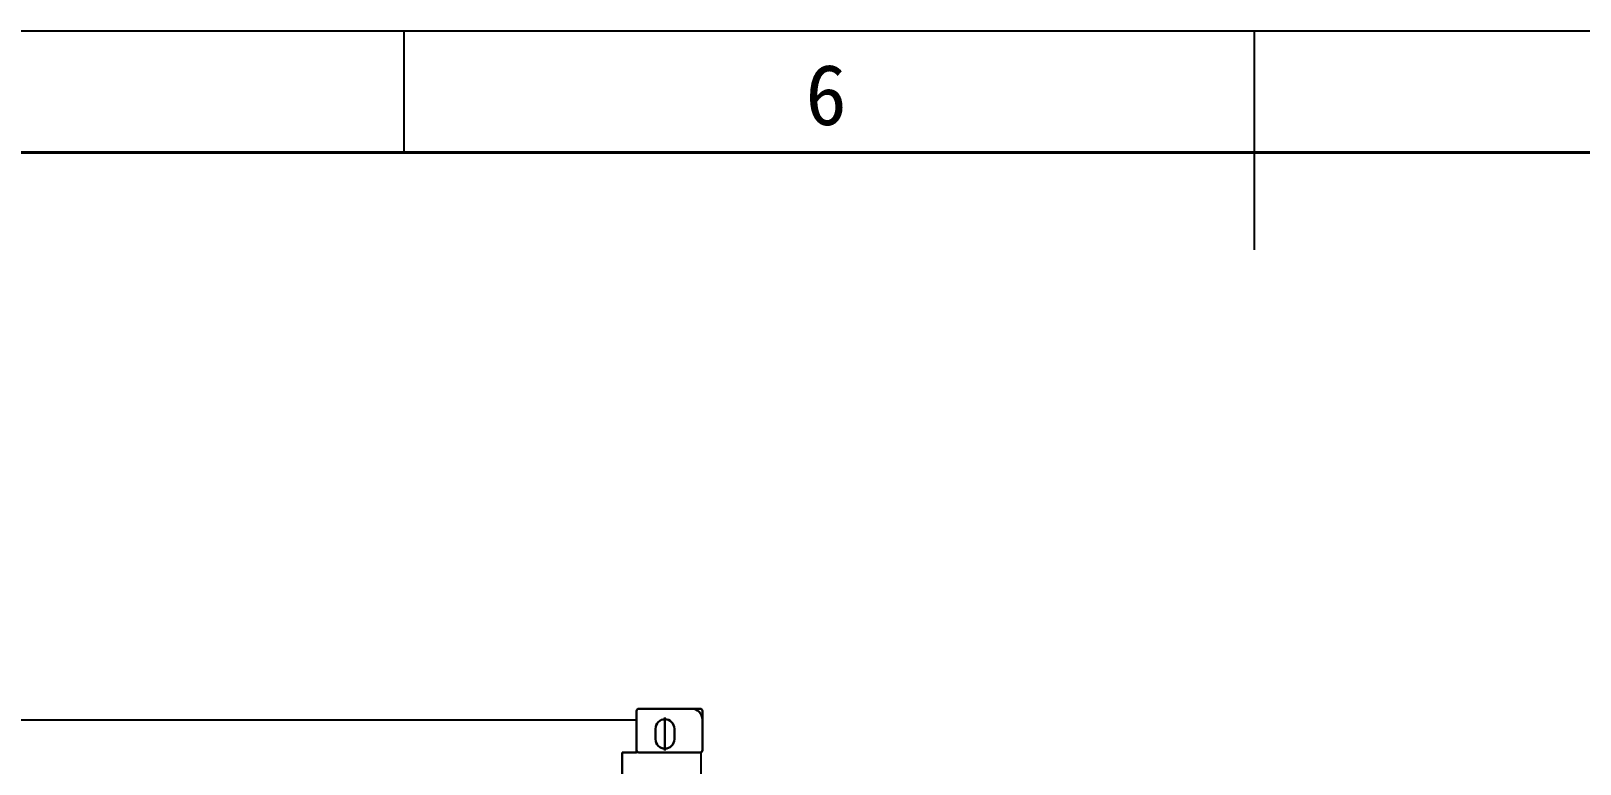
# Model space of a CAD drawing. Header units: millimetres. Extents: x 0 to 87554, y -20854 to 20404.
# Drawn here: x 70456 to 74643, y 17524 to 19505 of the extents above; entities that cross this region are included whole.
import ezdxf
from ezdxf.enums import TextEntityAlignment as Align

# ---------------------------------------------------------------- set-up
doc = ezdxf.new("R2010")
doc.units = ezdxf.units.MM
doc.layers.get('0').update_dxf_attribs({"lineweight": 15})
doc.layers.add('AM_0', color=7, linetype='Continuous', lineweight=30)
doc.layers.add('THICK', color=7, linetype='Continuous', lineweight=0)
doc.layers.add('FORM', color=7, linetype='Continuous')
doc.styles.add('KEHUA', font='STFANGSO.TTF')

# ---------------------------------------------------------------- blocks, each defined once
blk = doc.blocks.new('KH01-M017S')
at = {"layer": 'FORM', "color": 4}
for p, q in [((175, 297), (175, 292)), ((210, 297), (210, 288))]:
    blk.add_line(p, q, dxfattribs=at)
at = {"layer": 'FORM', "color": 6}
blk.add_lwpolyline([(0, 297), (420, 297), (420, 0), (0, 0)], close=True, dxfattribs=at)
at = {"layer": 'FORM', "color": 8, "lineweight": 40}
blk.add_lwpolyline([(5, 5), (415, 5), (415, 292), (5, 292)], close=True, dxfattribs=at)
at = {"layer": 'FORM', "color": 4, "style": 'KEHUA'}
blk.add_text('6', height=2.5, dxfattribs=at).set_placement((191.528, 293.127))
at = {"layer": 'FORM', "color": 8, "style": 'KEHUA'}
blk.add_attdef('公司名称', text='', height=2.5, dxfattribs=at).set_placement((284.941, 43.944), align=Align.MIDDLE_LEFT)
at = {"layer": 'FORM', "color": 4, "style": 'KEHUA'}
for tag, p in [('设计者', (369.071, 43.93)), ('审核者', (369.071, 37.93)), ('工程名称', (299.91, 37.585)), ('标准化', (369.071, 31.93)), ('批准者', (369.071, 25.93))]:
    blk.add_attdef(tag, text='', height=2.5, dxfattribs=at).set_placement(p, align=Align.MIDDLE_LEFT)
for tag, p in [('图纸名称', (299.91, 30.82)), ('产品型号', (299.91, 24.82)), ('版本', (299.91, 18.638)), ('页码', (299.91, 12.638))]:
    blk.add_attdef(tag, p, '', height=2.5, dxfattribs=at)
blk = doc.blocks.new('gt55')
at = {"layer": 'AM_0', "color": 87}
for p, q in [((3657.7, 921.5), (3491.7, 921.5)), ((3485.7, 915.5), (3485.7, 809.5)), ((3562.2, 897.5), (3562.2, 808.5)), ((3663.7, 809.5), (3663.7, 915.5)), ((3536.7, 867.5), (3536.7, 839)), ((3587.7, 839), (3587.7, 867.5)), ((3491.7, 803.5), (3657.7, 803.5))]:
    blk.add_line(p, q, dxfattribs=at)
for centre, radius, start, end in [((3491.7, 915.5), 6, 90, 180), ((3633.7, 891.5), 30, 0, 90), ((3657.7, 915.5), 6, 360, 90), ((3562.2, 867.5), 25.5, 0, 180), ((3562.2, 839), 25.5, 180, 0), ((3491.7, 809.5), 6, 180, 270), ((3657.7, 809.5), 6, 270, 360)]:
    blk.add_arc(centre, radius, start, end, dxfattribs=at)
at = {"layer": 'THICK', "color": 87, "lineweight": -3}
for p, q in [((3485.7, 890.5), (-2216.3, 890.5)), ((3485.7, 803.5), (3485.7, 890.5)), ((3446.7, 740.5), (3446.7, 803.5)), ((3446.7, 803.5), (3485.7, 803.5)), ((3659.7, 803.5), (3446.7, 803.5)), ((3446.7, 803.5), (3446.7, -1856.5)), ((3659.7, -1856.5), (3659.7, 803.5))]:
    blk.add_line(p, q, dxfattribs=at)

msp = doc.modelspace()

# ---------------------------------------------------------------- block references
at = {"xscale": 65.67391285754275, "yscale": 65.67391285754275, "zscale": 65.67391285754275}
msp.add_blockref('KH01-M017S', (59970.924, 0), dxfattribs=at)
at = {"lineweight": -3}
msp.add_blockref('gt55', (68607.462, 16751.976), dxfattribs=at)

doc.saveas('drawing.dxf')
